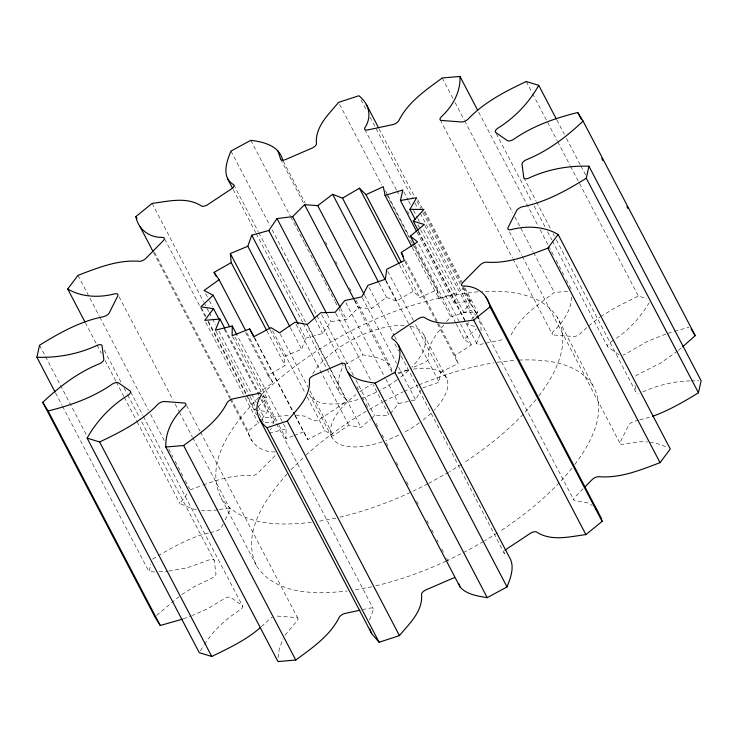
<?xml version="1.0" encoding="UTF-8"?>
<svg xmlns="http://www.w3.org/2000/svg" width="738" height="738" viewBox="0 0 738 738"><rect width="100%" height="100%" fill="white"/><g stroke="black" fill="none" stroke-linecap="round" stroke-linejoin="round"><path stroke-width="0.55" stroke-dasharray="3.69 2.77" d="M293.18 435.909L285.975 438.704L286.086 428.953L237.581 336.177M481.084 330.725C481.296 314.849 467.274 302.598 462.412 288.189M422.874 387.902L439.202 382.219L440.521 372.275L414.94 323.336M277.995 657.789L279.296 648.905L283.134 638.776M571.83 296.962C571.055 310.781 562.66 322.451 553.039 331.759A5.314 2.38 -27.6 0 0 554.053 335.015L573.195 336.473A5.314 2.38 -27.6 0 0 580.031 333.825L588.029 326.547M154.593 571.876L149.058 571.784L150.737 564.127M463.529 287.405L470.466 300.661L454.285 303.484L456.637 292.921L422.523 227.673M245.542 332.506L267.931 375.328L285.053 365.596L284.176 356.5L301.648 349.231L305.606 338.189L298.678 324.941M369.535 619.846L373.262 609.92A5.314 2.38 -27.6 0 0 369.738 608.158L363.17 609.56M479.875 334.674L476.886 342.607A5.314 2.38 -27.6 0 0 480.42 344.378L484.801 343.438M270.449 430.125L271.28 428.086M272.94 424.018L273.77 421.979L262.045 399.544M223.171 523.915L221.64 526.969A5.314 2.38 -27.6 0 1 215.782 531.194L210.413 532.624M225.201 519.856L229.786 510.724A5.314 2.38 -27.6 0 0 227.267 508.279L218.66 509.626M411.398 400.762L415.669 399.839L420.771 390.208M464.977 287.958L477.772 312.432L463.75 312.331L470.466 300.661M200.339 650.851L203.882 645.326M649.283 302.589C640.381 317.275 628.748 330.476 614.127 339.692M285.071 635.16L297.119 620.769A5.314 2.38 -27.6 0 0 296.095 617.521L276.962 616.055A5.314 2.38 -27.6 0 0 274.813 616.212M305.606 338.189L322.69 333.438L330.882 321.556L346.5 319.609L358.41 307.626L371.583 308.622L386.463 297.285L396.361 301.15L413.28 291.178L419.793 297.645L437.173 289.693L414.249 245.855M204.527 644.385C213.55 630.095 226.298 618.675 240.45 609.616A5.314 2.38 -27.6 0 0 242.092 605.372L230.819 597.522A5.314 2.38 -27.6 0 0 224.546 598.546L208.07 608.509L192.35 615.51M196.308 509.589L192.277 508.759L179.878 503.528L188.061 492.606M538.943 395.799C555.142 374.397 571.682 343.871 557.356 317.432C541.48 292.921 508.473 290.292 481.96 291.464M574.828 464.451C591.027 443.049 607.568 412.524 593.241 386.085L557.356 317.432M261.953 418.861L267.387 411.693L260.984 399.452M443.704 325.043C436.057 334.563 426.905 345.172 428.64 358.327A5.314 2.38 -27.6 0 1 423.723 362.847L409.977 368.788M390.42 413.575L398.612 403.538L410.337 400.992M536.065 399.562L524.34 413.059M571.95 468.206C551.646 493.362 526.295 514.008 499.377 531.701M287.128 473.916C265.874 497.947 240.293 533.473 256.907 566.452C276.418 595.132 316.547 594.394 347.312 591.009M446.49 321.574L450.715 316.906L471.038 310.283L475.733 315.338M468.639 322.469L467.117 324.148L474.802 326.482M471.683 319.12L477.772 312.432M258.89 397.192C234.592 422.662 203.264 460.807 221.022 497.799L256.907 566.452M290.984 469.7L304.674 456.287M523.279 414.184C505.447 432.855 485.06 448.935 463.492 463.049M275.043 455.66L258.309 472.634A5.314 2.38 -27.6 0 1 251.547 475.862C234.887 474.368 218.716 479.322 203.254 484.949M583.075 488.787L575.105 496.877A5.314 2.38 -27.6 0 0 574.994 500.613L587.18 502.698L592.31 505.521M262.304 393.76C321.298 338.926 397.634 300.052 478.252 291.731M248.309 397.597L254.702 409.83L257.165 407.514M257.986 406.739L267.008 398.243L235.025 337.072M156.567 615.372L179.066 596.655M588.823 325.818L599.745 317.211M261.326 626.71L270.117 618.702A5.314 2.38 -27.6 0 1 272.313 617.18M305.892 455.18C324.499 438.409 344.978 423.76 366.565 411.075M307.239 396.979L324.821 430.623L333.391 435.761L348.816 425.199L361.039 427.477L370.328 419.396M371.168 418.658L374.544 415.715L389.055 415.245L373.068 384.655M678.443 350.356L681.829 347.469M440.521 372.275L458.187 363.511L455.134 355.412L471.434 344.867L464.193 339.139L476.361 328.936M275.154 451.914C261.953 452.449 250.477 444.294 248.023 431.13L259.139 422.099M259.997 421.407L264.278 417.929L290.071 415.042M677.521 351.048L660.593 363.087L638.259 374.369A5.314 2.38 -27.6 0 0 634.486 377.496M613.241 340.338L609.708 342.912A5.314 2.38 -27.6 0 0 608.057 347.155L619.339 355.006M257.894 393.483L272.903 382.681L246.252 331.703M567.716 291.353L554.395 292.488C538.039 304.573 520.17 316.593 510.862 335.356A5.314 2.38 -27.6 0 1 509.312 337.026M181.825 594.579L194.445 586.572L211.889 578.158A5.314 2.38 -27.6 0 0 215.948 573.574L214.251 560.539L140.017 418.538M600.603 316.639L616.304 307.1L638.379 296.039L646.719 298.595M461.61 464.239L449.626 471.665M497.495 532.891L484.552 540.88M152.618 559.183L157.212 556.332M448.667 472.237L428.75 483.335M483.593 541.461L468.639 549.902L447.219 560.622M369.452 409.35L381.518 402.625M158.135 555.76C174.334 546.461 190.865 536.84 209.343 532.91M345.107 364.526L362.93 354.867C373.631 356.924 390.153 358.281 392.155 371.721M294.932 415.586L307.829 439.59L324.821 430.623M383.52 401.583L402.939 391.906M427.745 483.86C399.839 498.353 370.31 509.958 339.674 517.209M403.963 391.444L417.902 385.319M446.195 561.083C423.511 571.553 399.904 580.142 375.568 585.861M398.354 373.815L408.926 369.249M418.926 384.895C443.049 374.867 468.178 366.998 493.999 362.792M190.1 489.875L202.221 485.309M294.204 435.503L303.466 431.896M642.733 391.97C657.632 385.227 673.739 381.251 690.104 380.937M665.851 334.074L647.18 341.482L625.612 353.991A5.314 2.38 -27.6 0 1 623.121 355.126M183.292 618.831L191.336 615.879M412.247 247.433L438.898 298.41L456.637 292.921M667.862 333.336L673.333 331.694M674.421 331.362L688.941 327.275M638.665 420.19L634.366 421.333A5.314 2.38 -27.6 0 0 628.508 425.568L620.372 441.813A5.314 2.38 -27.6 0 0 622.881 444.248L639.034 441.721L647.641 441.933M639.735 419.904L651.543 416.749M269.204 433.178L286.086 428.953M485.89 343.207L504.506 339.231M335.855 518.113L317.082 521.618M371.749 586.765L352.967 590.262M217.581 509.792L211.123 510.807L201.428 510.511M497.191 362.266L515.29 360.292M168.781 571.055L186.769 567.965L209.5 559.764A5.314 2.38 -27.6 0 1 214.251 560.539M311.427 522.356C280.652 525.742 240.523 526.48 221.022 497.799M265.071 422.763L273.77 421.979M691.202 380.882L698.886 380.707M158.956 571.655L167.683 571.203M518.943 360.079C545.142 359.009 577.623 361.897 593.241 386.085M295.597 415.005L304.48 416.121L313.724 420.595A5.314 2.38 -27.6 0 0 320.357 418.852L343.142 403.732A5.314 2.38 -27.6 0 0 345.864 399.258L306.344 323.668M254.702 409.83L267.387 411.693M649.809 442.099L657.881 443.769L666.783 447.136M262.959 396.131L267.008 398.243M401.214 356.103L504.285 553.269L506.674 555.668M303.189 323.41L339.508 392.874L345.864 399.258M476.407 316.215L478.436 318.834M267.931 375.328L272.903 382.681M556.886 120.073L564.367 134.371M566.498 138.458L580.391 165.026M580.917 166.041L585.723 175.238M526.231 81.512L532.107 92.748M532.642 93.772L557.208 140.764M557.734 141.788L570.022 165.284M570.557 166.299L638.379 296.039M523.749 177.461L536.028 200.957M536.563 201.981L550.447 228.54M553.122 233.651L554.192 235.69M556.323 239.776L635.898 391.989A5.314 2.38 -27.6 0 0 638.25 393.345M496.277 133.643L532.061 202.092M534.201 206.17L545.419 227.627M547.55 231.714L551.821 239.887M552.356 240.911L607.365 346.131M478.694 112.204L537.974 225.597M540.115 229.684L548.122 245.007M548.657 246.022L553.998 256.243M556.138 260.329L564.146 275.652M566.286 279.739L572.162 290.975M442.237 77.96L452.92 98.385M455.051 102.471L464.137 119.842M464.672 120.866L512.735 212.802M514.875 216.889L520.207 227.11M520.742 228.125L533.03 251.621M533.565 252.645L554.395 292.488M509.451 231.824L521.738 255.32M522.273 256.344L620.003 443.289M440.346 120.045L512.44 257.959M512.975 258.973L552.494 334.572M424.996 211.492L464.442 286.944M417.69 199.73L423.557 210.939M424.092 211.963L460.872 282.313M462.698 287.423L477.117 315.006M477.652 316.03L573.777 499.912M379.101 128.827L414.35 196.253M417.016 201.354L420.752 208.503M422.892 212.59L460.272 284.102M361.02 99.842L366.897 111.078M370.107 117.213L412.293 197.913M414.968 203.024L417.099 207.11M420.309 213.236L471.038 310.283M424.802 225.524L473.298 318.309M403.87 191.991L408.132 200.146M408.668 201.16L410.798 205.238M413.464 210.339L417.201 217.479M417.726 218.494L419.332 221.557M417.911 224.647L420.042 228.725M420.577 229.749L463.75 312.331M418.612 231.363L466.047 322.109M364.784 129.418L396.288 189.684M396.823 190.708L399.498 195.819M407.505 211.142L409.11 214.204M418.188 231.566L476.933 343.945M416.979 232.11L454.285 303.484M418.667 243.937L471.434 344.867M415.153 245.339L455.66 322.829M456.195 323.844L464.193 339.139M385.467 190.791L387.598 194.878M388.133 195.893L409.452 236.677M339.628 104.427L381.823 185.127M386.629 194.325L412.256 243.356M412.791 244.379L450.715 316.906M405.568 260.597L438.077 322.792M438.612 323.807L455.134 355.412M404.894 261.556L436.868 322.727M437.403 323.742L458.187 363.511M402.21 264.001L419.793 297.645M399.415 264.665L413.28 291.178M423.935 334.951L446.361 377.856M387.754 271.344L414.405 322.321M385.9 280.265L409.359 325.126M409.894 326.15L439.202 382.219M385.697 280.763L396.361 301.15M379 283.005L386.463 297.285M369.018 287.35L394.074 335.264M394.609 336.279L397.275 341.38M394.802 343.843L398.538 351.002M364.655 295.366L371.583 308.622M362.367 297.884L396.481 363.133M398.612 367.21L415.669 399.839M283.263 161.161L305.154 203.042M325.449 241.87L327.054 244.933M335.596 261.28L337.201 264.342M349.48 287.838L351.085 290.901M355.891 300.098L390.07 365.476M354.674 300.486L358.41 307.626M280.698 159.27L303.659 203.199M354.397 300.246L392.321 372.782M345.845 302.608L385.282 378.05M385.817 379.074L398.612 403.538M340.633 308.401L346.5 319.609M250.772 140.34L290.292 215.939M290.827 216.954L304.176 242.498M304.711 243.522L314.323 261.907M314.858 262.931L324.471 281.316M325.006 282.34L334.618 300.726M335.153 301.75L337.829 306.851M338.364 307.875L362.93 354.867M335.753 313.29L370.937 380.577M327.146 314.416L330.882 321.556M321.777 314.785L353.76 375.956M355.891 380.033L374.544 415.715M356.897 386.675L358.502 389.738M362.773 397.911L363.843 399.95M365.974 404.037L368.649 409.147M376.122 423.446L377.727 426.509M381.998 434.682L383.603 437.754M386.269 442.855L387.874 445.918M396.417 462.265L398.022 465.337M406.564 481.674L408.169 484.746M416.712 501.084L418.317 504.155M426.859 520.493L428.464 523.565M431.665 529.69L433.271 532.753M437.007 539.902L438.077 541.95M441.813 549.1L443.418 552.162M446.619 558.297L448.224 561.36M230.976 151.069L269.97 225.643M272.101 229.73L316.427 314.517M316.962 315.541L340.993 361.509M341.528 362.533L343.133 365.596C339.886 374.065 335.808 383.935 339.508 392.874M315.227 319.167L322.69 333.438M307.746 325.523L330.661 369.36M331.196 370.384L361.039 427.477M233.715 184.731L258.282 231.723M258.817 232.747L305.809 322.644M233.236 189.583L255.662 232.488M256.197 233.512L302.663 322.386M296.049 324.268L348.816 425.199M290.458 327.82L301.648 349.231M280.089 333.807L307.801 386.823M309.942 390.9L333.391 435.761M332.008 437.366L309.582 394.461A64.455 28.865 -27.6 0 0 359.747 398.972M272.59 330.707L305.098 392.902M270.311 329.997L284.176 356.5M266.925 330.928L285.053 365.596M254.536 337.635L294.508 414.101M295.043 415.116L307.829 439.59M254.425 338.105L294.407 414.571M232.682 336.749L262.525 393.852M263.06 394.867L278.521 424.433M279.047 425.457L285.975 438.704M261.603 395.079L373.216 608.582M225.265 329.194L258.309 392.413M205.662 293.567L208.863 299.683M209.389 300.707L212.59 306.824M224.204 329.111L260.449 398.437M152.12 203.402L203.393 301.473M203.928 302.497L208.734 311.685M209.269 312.709L211.935 317.82M212.47 318.844L215.671 324.969M218.882 331.104L256.261 402.607M258.401 406.693L264.278 417.929M215.902 331.224L249.481 395.457M250.016 396.472L255.348 406.675M259.075 413.806L263.337 421.961M201.4 307.875L205.671 316.03M208.337 321.131L247.774 396.583M164.749 239.112L205.339 316.75M208.015 321.86L245.929 394.387M246.464 395.411L256.612 414.821M205.782 322.414L244.693 396.841M245.228 397.856L258.558 423.344M154.565 252.35L230.404 397.413M230.939 398.437L248.023 431.13M153.495 252.378L229.869 398.465M230.404 399.479L252.304 441.37M186.576 405.466L199.924 431.01M200.459 432.034L297.654 617.955M119.067 296.75L173.006 399.931M175.146 404.018L178.882 411.167M179.417 412.191L192.231 436.702M192.766 437.726L230.155 509.238M77.951 275.348L99.307 316.205M99.842 317.229L148.449 410.19M150.58 414.276L164.463 440.844M168.744 449.018L173.015 457.182M175.146 461.268L183.162 476.6M185.293 480.678L189.565 488.851M130.635 391.869L142.914 415.365M143.449 416.389L242.784 606.396M104.233 350.098L121.327 382.782M123.993 387.893L127.204 394.018M127.739 395.042L139.482 417.514M85.35 322.718L96.558 344.166M97.093 345.19L101.364 353.364M105.11 360.513L115.783 380.946M116.318 381.961L123.799 396.269M124.335 397.293L136.613 420.789M137.148 421.804L179.878 503.528M39.548 345.218L86.549 435.116M55.59 393.013L62.001 405.273M62.536 406.287L149.058 571.784M437.173 289.693L438.898 298.41M635.049 385.476L635.898 391.989M504.285 553.269A5.314 2.38 -27.6 0 1 503.999 552.033M413.298 369.157A64.455 28.865 -27.6 0 1 434.221 410.097M430.909 413.372A64.455 28.865 -27.6 0 1 422.45 420.559M419.341 422.865A64.455 28.865 -27.6 0 1 403.216 432.846M398.704 435.134A64.455 28.865 -27.6 0 1 385.845 440.595M382.173 441.877A64.455 28.865 -27.6 0 1 332.22 437.772A64.455 28.865 -27.6 0 1 355.928 394.673M359.821 391.795A64.455 28.865 -27.6 0 1 371.611 384.332M398.022 372.764A64.455 28.865 -27.6 0 1 408.741 369.969M410.531 326.251A64.455 28.865 -27.6 0 1 411.786 367.192M408.483 370.467A64.455 28.865 -27.6 0 1 397.699 379.387M396.915 379.959A64.455 28.865 -27.6 0 1 379.885 390.411M376.269 392.229A64.455 28.865 -27.6 0 1 361.574 398.345M312.783 373.677A64.455 28.865 -27.6 0 1 405.291 325.532"/><path stroke-width="1.11" d="M359.876 610.261L345.652 613.296A5.314 2.38 -27.6 0 0 339.286 617.18C329.987 635.944 312.109 647.955 295.763 660.04L277.995 661.552L165.838 447.025C165.118 431.167 173.559 416.675 184.961 406.241A5.314 2.38 -27.6 0 0 183.947 402.985L164.805 401.527A5.314 2.38 -27.6 0 0 157.969 404.175C141.779 421.223 120.608 432.044 99.621 441.961L87.121 438.132C96.955 420.568 111.152 405.669 128.292 395.088A5.314 2.38 -27.6 0 0 129.943 390.845L118.661 382.994A5.314 2.38 -27.6 0 0 112.388 384.009C93.136 397.496 70.756 405.402 48.099 410.965L42.767 402.376C59.474 386.463 78.182 372.303 99.741 363.631A5.314 2.38 -27.6 0 0 103.8 359.046L102.102 346.011A5.314 2.38 -27.6 0 0 97.342 345.236C78.496 354.092 57.665 357.976 36.9 357.257L39.548 345.218C59.474 332.893 80.359 321.15 103.634 316.667A5.314 2.38 -27.6 0 0 109.492 312.432L117.628 296.187A5.314 2.38 -27.6 0 0 115.119 293.752C99.381 297.857 82.029 297.396 67.721 289.001L77.951 275.348C97.582 267.912 117.942 259.518 139.39 261.335A5.314 2.38 -27.6 0 0 146.152 258.106L162.895 241.123A5.314 2.38 -27.6 0 0 163.006 237.387C149.796 237.922 138.329 229.758 135.875 216.594L152.12 203.402C168.329 201.354 186.815 196.317 201.566 206.068A5.314 2.38 -27.6 0 0 208.208 204.325L230.994 189.205A5.314 2.38 -27.6 0 0 233.715 184.731C221.096 177.397 226.52 161.622 230.976 151.069L250.772 140.34C263.577 141.881 279.185 145.617 282.728 160.137M277.922 150.949L280.698 159.27A5.314 2.38 -27.6 0 0 286.206 159.288L311.565 148.32A5.314 2.38 -27.6 0 0 316.482 143.799C314.766 126.844 328.788 114.335 338.558 102.379L358.889 95.755C369.304 103.91 372.192 116.742 364.738 128.08A5.314 2.38 -27.6 0 0 368.262 129.842L392.348 124.704A5.314 2.38 -27.6 0 0 398.714 120.82C408.013 102.056 425.891 90.045 442.237 77.96L460.005 76.448C460.733 92.305 452.283 106.798 440.881 117.231A5.314 2.38 -27.6 0 0 441.905 120.478L461.038 121.945A5.314 2.38 -27.6 0 0 467.883 119.298C484.073 102.25 505.244 91.42 526.231 81.512L538.731 85.34L556.351 119.049M218.882 318.908L213.55 308.715L204.721 320.375L219.933 319L215.367 330.209L232.249 325.984L232.147 335.735L249.629 328.927L254.001 336.611L270.994 327.644L279.554 332.792L294.988 322.229L307.211 324.499L320.707 312.746L335.218 312.266L344.775 300.569L361.832 296.861L367.958 285.302L385.374 279.25L386.694 269.296L404.359 260.532L401.297 252.442L417.597 241.898L410.356 236.16L424.267 224.509L413.28 221.169L423.935 209.454L409.922 209.352L415.245 219.555M652.586 416.37C668.776 410.448 683.822 401.813 698.452 392.782L586.295 178.255L588.942 166.216C568.186 165.496 547.347 169.371 528.5 178.236A5.314 2.38 -27.6 0 1 523.749 177.461L522.052 164.426A5.314 2.38 -27.6 0 1 526.111 159.842C547.67 151.17 566.369 137.01 583.075 121.087L577.743 112.508C555.087 118.071 532.716 125.977 513.454 139.454A5.314 2.38 -27.6 0 1 507.181 140.478L495.908 132.628A5.314 2.38 -27.6 0 1 497.55 128.384C514.69 117.794 528.888 102.905 538.731 85.34M698.452 392.782L701.1 380.743L588.942 166.216M416.444 231.095L400.448 200.505L402.81 189.952L385.07 195.441L383.336 186.714L365.965 194.666L359.443 188.199L342.524 198.171L332.626 194.306L317.746 205.644L304.573 204.647L292.663 216.64L277.045 218.577L268.853 230.468L251.769 235.219L247.811 246.261L289.923 326.805M165.838 447.025L183.605 445.512C199.961 433.427 217.83 421.407 227.138 402.644A5.314 2.38 -27.6 0 1 233.494 398.769L257.58 393.622A5.314 2.38 -27.6 0 1 261.114 395.393C253.66 406.73 256.547 419.562 266.962 427.717L287.285 421.094C297.063 409.138 311.076 396.629 309.36 379.673A5.314 2.38 -27.6 0 1 314.277 375.153L339.646 364.185A5.314 2.38 -27.6 0 1 345.153 364.194C346.371 379 363.465 381.242 375.07 383.133L394.867 372.404C399.323 361.851 404.747 346.067 392.136 338.742A5.314 2.38 -27.6 0 1 394.858 334.268L417.643 319.148A5.314 2.38 -27.6 0 1 424.276 317.405C439.036 327.155 457.514 322.119 473.722 320.071L489.977 306.87C487.523 293.706 476.047 285.551 462.846 286.086A5.314 2.38 -27.6 0 1 462.957 282.34L479.691 265.366A5.314 2.38 -27.6 0 1 486.453 262.138C507.901 263.955 528.27 255.56 547.9 248.125L558.122 234.472C543.823 226.077 526.471 225.607 510.733 229.721A5.314 2.38 -27.6 0 1 508.214 227.276L516.36 211.031A5.314 2.38 -27.6 0 1 522.218 206.806C545.493 202.323 566.369 190.579 586.295 178.255M347.93 372.524L460.078 587.051C466.794 594.653 477.754 596.036 487.228 597.66L507.024 586.931C510.272 578.463 514.34 568.592 510.641 559.653L398.492 345.126M409.922 209.352L416.629 197.692L400.448 200.505M584.671 487.172L591.848 479.894A5.314 2.38 -27.6 0 1 598.61 476.665C620.058 478.482 640.418 470.088 660.049 462.652L670.279 448.999L558.122 234.472M259.564 419.166L371.721 633.693L379.111 642.245L399.442 635.621C409.212 623.665 423.234 611.156 421.518 594.201A5.314 2.38 -27.6 0 1 426.435 589.68L451.794 578.712A5.314 2.38 -27.6 0 1 454.285 577.882M229.702 326.869L213.181 295.265L200.874 306.86L213.55 308.715M583.075 121.087L695.233 335.624L682.678 346.74M260.523 627.438C246.289 640.058 228.715 648.195 211.769 656.488L199.269 652.66L87.121 438.132M504.995 550.4A5.314 2.38 -27.6 0 1 507.006 548.795L529.792 533.675A5.314 2.38 -27.6 0 1 536.434 531.932C551.185 541.683 569.671 536.646 585.88 534.598L602.125 521.406L601.193 518.039L485.696 296.63M247.811 246.261L230.339 253.531L231.215 262.617L214.094 272.35L219.075 279.711L204.066 290.504L213.181 295.265M182.286 619.2L160.257 625.492L154.925 616.913L42.767 402.376M595.843 508.879L597.854 511.166M691.082 328.945L695.233 335.624M577.743 112.508L581.489 119.657M601.784 158.476L602.845 160.515M626.876 206.492L627.946 208.531M460.005 76.448L477.624 110.156M547.9 248.125L660.049 462.652M489.977 306.87L602.125 521.406M366.279 104.307L378.566 127.803M473.722 320.071L585.88 534.598M413.28 221.169L418.077 230.348M410.356 236.16L414.618 244.324M385.07 195.441L411.721 246.418M401.297 252.442L403.428 256.52M365.965 194.666L401.14 261.962M359.443 188.199L398.889 263.651M342.524 198.171L385.162 279.739M332.626 194.306L378.465 281.99M317.746 205.644L364.12 294.342M394.867 372.404L507.024 586.931M304.573 204.647L354.139 299.462M292.663 216.64L340.098 307.377M375.07 383.133L487.228 597.66M277.045 218.577L326.611 313.392M268.853 230.468L314.692 318.152M227.359 178.347L232.701 188.559M251.769 235.219L298.143 323.917M230.339 253.531L269.785 328.973M231.215 262.617L266.39 329.914M249.629 328.927L253.89 337.081M219.075 279.711L245.726 330.689M214.094 272.35L216.225 276.427M287.285 421.094L399.442 635.621M232.249 325.984L237.046 335.163M219.933 319L224.73 328.179M266.962 427.717L379.111 642.245M135.875 216.594L136.945 218.642M140.146 226.834L152.969 251.354M183.605 445.512L295.763 660.04M67.721 289.001L84.815 321.694M99.621 441.961L211.769 656.488M36.9 357.257L55.055 391.989M48.099 410.965L160.257 625.492M369.839 629.09L371.721 633.693M459.036 583.933L460.078 587.051"/></g></svg>
